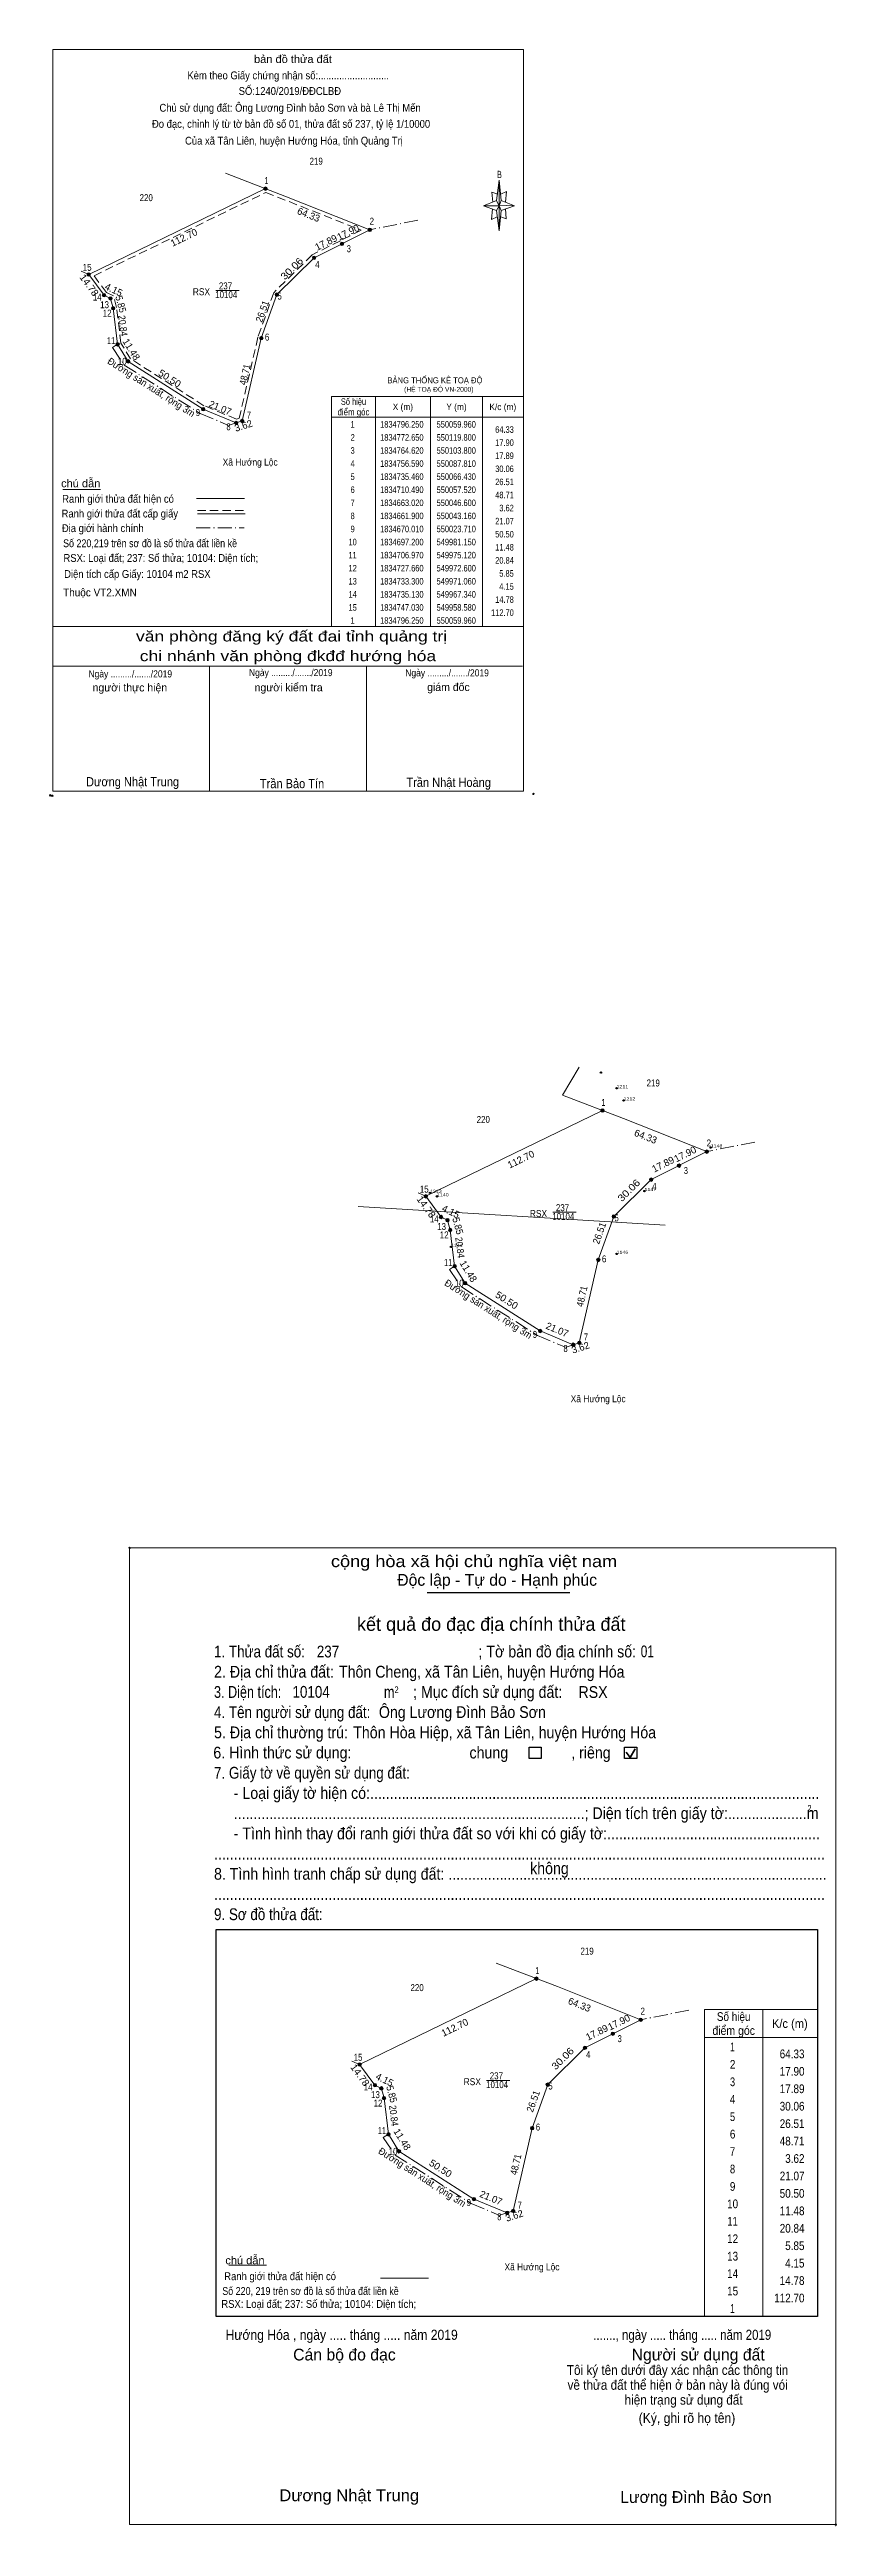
# Model space of a CAD drawing. Header units: metres. Extents: x 549743 to 550194, y 1833984 to 1835405.
import ezdxf
from ezdxf.enums import TextEntityAlignment as Align

# ---------------------------------------------------------------- set-up
doc = ezdxf.new("R2010")
doc.units = ezdxf.units.M
doc.header["$LTSCALE"] = 1.6
doc.header["$PDMODE"] = 32
doc.header["$PDSIZE"] = 0.8
doc.linetypes.add('DOT_DASHED', pattern=[7.7, 5, -1.2, 0.3, -1.2])
doc.linetypes.add('MEDIUM_DASHED', pattern=[4.5, 3, -1.5])
for name, color, linetype, lineweight in [('1', 7, 'MEDIUM_DASHED', 13), ('12', 7, 'Continuous', 13), ('17', 7, 'Continuous', 13), ('2', 7, 'Continuous', 13), ('5', 7, 'Continuous', 13), ('55', 7, 'Continuous', 13), ('57', 7, 'MEDIUM_DASHED', 13), ('6', 7, 'Continuous', 13), ('63', 7, 'Continuous', 13)]:
    doc.layers.add(name, color=color, linetype=linetype, lineweight=lineweight)
doc.layers.add('7', color=7, linetype='Continuous')

msp = doc.modelspace()

# ---------------------------------------------------------------- hatches: boundary and pattern name
at = {"layer": '63'}
for points in [[(549867.66, 1835324.9, 1), (549865.66, 1835324.9, 1)], [(549927.5, 1835301.3, 1), (549925.5, 1835301.3, 1)], [(549895.51, 1835285.24, 1), (549893.51, 1835285.24, 1)], [(549911.5, 1835293.27, 1), (549909.5, 1835293.27, 1)], [(549766.28, 1835275.68, 1), (549764.28, 1835275.68, 1)], [(549775.04, 1835263.78, 1), (549773.04, 1835263.78, 1)], [(549778.76, 1835261.95, 1), (549776.76, 1835261.95, 1)], [(549874.13, 1835264.11, 1), (549872.13, 1835264.11, 1)], [(549780.3, 1835256.31, 1), (549778.3, 1835256.31, 1)], [(549782.82, 1835235.62, 1), (549780.82, 1835235.62, 1)], [(549865.22, 1835239.14, 1), (549863.22, 1835239.14, 1)], [(549788.85, 1835225.85, 1), (549786.85, 1835225.85, 1)], [(549831.87, 1835198.42, 1), (549829.87, 1835198.42, 1)], [(549850.86, 1835190.55, 1), (549848.86, 1835190.55, 1)], [(549854.3, 1835191.67, 1), (549852.3, 1835191.67, 1)], [(550060.96, 1834796.25, 1), (550058.96, 1834796.25, 1)], [(550104.8, 1834764.62, 1), (550102.8, 1834764.62, 1)], [(550120.8, 1834772.65, 1), (550118.8, 1834772.65, 1)], [(549959.58, 1834747.03, 1), (549957.58, 1834747.03, 1)], [(550088.81, 1834756.59, 1), (550086.81, 1834756.59, 1)], [(549968.34, 1834735.13, 1), (549966.34, 1834735.13, 1)], [(549972.06, 1834733.3, 1), (549970.06, 1834733.3, 1)], [(550067.43, 1834735.46, 1), (550065.43, 1834735.46, 1)], [(549973.6, 1834727.66, 1), (549971.6, 1834727.66, 1)], [(549976.12, 1834706.97, 1), (549974.12, 1834706.97, 1)], [(550058.52, 1834710.49, 1), (550056.52, 1834710.49, 1)], [(549982.15, 1834697.2, 1), (549980.15, 1834697.2, 1)], [(550025.17, 1834669.77, 1), (550023.17, 1834669.77, 1)], [(550044.16, 1834661.9, 1), (550042.16, 1834661.9, 1)], [(550047.6, 1834663.02, 1), (550045.6, 1834663.02, 1)], [(550023.01, 1834298.37, 1), (550021.01, 1834298.37, 1)], [(550066.85, 1834266.74, 1), (550064.85, 1834266.74, 1)], [(550082.85, 1834274.77, 1), (550080.85, 1834274.77, 1)], [(549921.63, 1834249.15, 1), (549919.63, 1834249.15, 1)], [(550050.86, 1834258.71, 1), (550048.86, 1834258.71, 1)], [(549930.39, 1834237.25, 1), (549928.39, 1834237.25, 1)], [(549934.11, 1834235.42, 1), (549932.11, 1834235.42, 1)], [(550029.48, 1834237.58, 1), (550027.48, 1834237.58, 1)], [(549935.65, 1834229.78, 1), (549933.65, 1834229.78, 1)], [(549938.17, 1834209.09, 1), (549936.17, 1834209.09, 1)], [(550020.57, 1834212.61, 1), (550018.57, 1834212.61, 1)], [(549944.2, 1834199.32, 1), (549942.2, 1834199.32, 1)], [(549987.22, 1834171.89, 1), (549985.22, 1834171.89, 1)], [(550006.21, 1834164.02, 1), (550004.21, 1834164.02, 1)], [(550009.65, 1834165.14, 1), (550007.65, 1834165.14, 1)]]:
    msp.add_hatch(color=256, dxfattribs=at).paths.add_polyline_path(points)

# ---------------------------------------------------------------- linework, layer by layer
at = {"layer": '1'}
msp.add_lwpolyline([(549866.74, 1835322.72), (549921.6, 1835301.08), (549909.6, 1835295.06), (549893.33, 1835286.89), (549871.4, 1835265.21), (549862.3, 1835239.7), (549851.6, 1835193.22), (549849.95, 1835192.68), (549831.34, 1835200.44), (549789.31, 1835227.29), (549783.75, 1835236.3), (549781.27, 1835256.7), (549779.45, 1835263.35), (549775.36, 1835265.36), (549768.32, 1835274.93)], close=True, dxfattribs=at)
at = {"layer": '12'}
for p, q in [((550046.62, 1834821.17), (550036.91, 1834805.04)), ((550072.03, 1834791.65), (550119.8, 1834772.65))]:
    msp.add_line(p, q, dxfattribs=at)
at = {"layer": '17'}
for p, q in [((549750.35, 1835152.42), (549772.07, 1835152.42)), ((549845.59, 1834133.94), (549867.31, 1834133.94))]:
    msp.add_line(p, q, dxfattribs=at)
at = {"layer": '2', "linetype": 'DOT_DASHED'}
for p, q in [((549954.04, 1835306.76), (549926.5, 1835301.3)), ((550147.34, 1834778.11), (550119.8, 1834772.65)), ((550109.39, 1834280.23), (550081.85, 1834274.77))]:
    msp.add_line(p, q, dxfattribs=at)
at = {"layer": '2', "lineweight": 25}
for p, q in [((549959.28, 1834519.72), (550041.18, 1834519.72)), ((549838.35, 1834326.55), (550183.16, 1834326.55)), ((550183.16, 1834326.55), (550183.16, 1834104.59))]:
    msp.add_line(p, q, dxfattribs=at)
at = {"layer": '2', "lineweight": 35}
for p, q in [((550073.52, 1834428.16), (550075.82, 1834425.16)), ((550075.82, 1834425.16), (550078.63, 1834430.18))]:
    msp.add_line(p, q, dxfattribs=at)
at = {"layer": '2'}
for points in [[(549926.5, 1835301.3), (549878.73, 1835320.3), (549843.61, 1835333.69)], [(550119.8, 1834772.65), (550072.03, 1834791.65), (550036.91, 1834805.04)], [(550081.85, 1834274.77), (550034.08, 1834293.77), (549998.96, 1834307.16)]]:
    msp.add_lwpolyline(points, dxfattribs=at)
msp.add_lwpolyline([(549788.69, 1834545.41), (550193.71, 1834545.41), (550193.71, 1833985.21), (549788.69, 1833985.21)], close=True, dxfattribs=at)
at = {"layer": '2', "lineweight": 25}
for points in [[(550017.88, 1834431.15), (550024.84, 1834431.15), (550024.84, 1834424.67), (550017.88, 1834424.67)], [(550072.61, 1834431.15), (550079.57, 1834431.15), (550079.57, 1834424.67), (550072.61, 1834424.67)]]:
    msp.add_lwpolyline(points, close=True, dxfattribs=at)
msp.add_lwpolyline([(550183.16, 1834104.59), (549838.35, 1834104.59), (549838.35, 1834326.55)], dxfattribs=at)
at = {"layer": '2'}
for p in [(549788.69, 1834545.41), (550193.71, 1833985.21)]:
    msp.add_point(p, dxfattribs=at)
at = {"layer": '5'}
for p, q in [((549999.2, 1835318.1), (550000.7, 1835329.8)), ((549999.2, 1835312.4), (549991.7, 1835315.1)), ((550001.9, 1835318.1), (550009.4, 1835315.1)), ((550001.9, 1835312.4), (550000.7, 1835300.7)), ((550004.6, 1835307.6), (550001.6, 1835308.8)), ((550004.3, 1835313.3), (550004.6, 1835307.6)), ((549744.59, 1835073.78), (550014.59, 1835073.78)), ((549744.59, 1835050.98), (550013.99, 1835050.98)), ((549744.59, 1835050.98), (550013.99, 1835050.98)), ((549744.59, 1835050.98), (550013.99, 1835050.98)), ((549834.59, 1834979.28), (549834.59, 1835050.98)), ((549924.59, 1834979.28), (549924.59, 1835050.98))]:
    msp.add_line(p, q, dxfattribs=at)
for points in [[(549744.59, 1835404.68), (550014.59, 1835404.68), (550014.59, 1834979.28), (549744.59, 1834979.28)], [(550000.7, 1835329.8), (550001.9, 1835318.1), (550000.7, 1835315.1)], [(550000.7, 1835315.1), (549991.7, 1835315.1), (549999.2, 1835318.1), (550001.9, 1835312.4), (550009.4, 1835315.1), (550000.7, 1835315.4)], [(550000.7, 1835315.1), (550000.7, 1835300.7), (549999.2, 1835312.4)]]:
    msp.add_lwpolyline(points, close=True, dxfattribs=at)
for points in [[(550000.7, 1835315.1), (549999.2, 1835318.1), (549991.7, 1835315.1)], [(549999.8, 1835321.7), (549996.5, 1835322.9), (549997.1, 1835317.2)], [(550000.7, 1835315.1), (550001.9, 1835312.4), (550009.4, 1835315.1)], [(550001.6, 1835321.7), (550004.9, 1835323.2), (550004.3, 1835317.2)], [(549996.8, 1835313.3), (549996.2, 1835307.3), (549999.5, 1835308.8)], [(550014.59, 1834979.28), (549744.59, 1834979.28), (549744.59, 1835050.98)]]:
    msp.add_lwpolyline(points, dxfattribs=at)
for p in [(549743.18, 1834976.97), (549744.38, 1834976.76)]:
    msp.add_point(p, dxfattribs=at)
at = {"layer": '55'}
for p, q in [((549765.28, 1835275.68), (549866.66, 1835324.9)), ((549774.04, 1835263.78), (549765.28, 1835275.68)), ((549781.82, 1835235.62), (549779.3, 1835256.31)), ((549781.82, 1835235.62), (549778.85, 1835233.73)), ((549781.82, 1835235.62), (549787.85, 1835225.85)), ((549787.85, 1835225.85), (549830.87, 1835198.42)), ((549830.41, 1835198.66), (549849.86, 1835190.55)), ((549845.78, 1835189.22), (549853.3, 1835191.67)), ((549958.58, 1834747.03), (550059.96, 1834796.25)), ((549967.34, 1834735.13), (549958.58, 1834747.03)), ((549919.81, 1834741.17), (550095.91, 1834730.51)), ((549975.12, 1834706.97), (549972.6, 1834727.66)), ((549975.12, 1834706.97), (549972.15, 1834705.08)), ((549975.12, 1834706.97), (549981.15, 1834697.2)), ((549981.15, 1834697.2), (550024.17, 1834669.77)), ((550023.71, 1834670.01), (550043.16, 1834661.9)), ((550039.08, 1834660.57), (550046.6, 1834663.02)), ((549920.63, 1834249.15), (550022.01, 1834298.37)), ((549929.39, 1834237.25), (549920.63, 1834249.15)), ((549937.17, 1834209.09), (549934.65, 1834229.78)), ((549937.17, 1834209.09), (549934.2, 1834207.2)), ((549937.17, 1834209.09), (549943.2, 1834199.32)), ((549943.2, 1834199.32), (549986.22, 1834171.89)), ((549985.76, 1834172.13), (550005.21, 1834164.02)), ((550001.13, 1834162.69), (550008.65, 1834165.14))]:
    msp.add_line(p, q, dxfattribs=at)
at = {"layer": '55', "linetype": 'DOT_DASHED'}
for p, q in [((549829.26, 1835195.89), (549845.49, 1835189.12)), ((550022.56, 1834667.24), (550038.79, 1834660.47)), ((549984.61, 1834169.36), (550000.84, 1834162.59))]:
    msp.add_line(p, q, dxfattribs=at)
at = {"layer": '55'}
for points in [[(549853.3, 1835191.67), (549864.22, 1835239.14), (549873.13, 1835264.11), (549894.51, 1835285.24), (549926.5, 1835301.3)], [(549774.04, 1835263.78), (549777.76, 1835261.95), (549779.3, 1835256.31)], [(550046.6, 1834663.02), (550057.52, 1834710.49), (550066.43, 1834735.46), (550087.81, 1834756.59), (550119.8, 1834772.65)], [(549967.34, 1834735.13), (549971.06, 1834733.3), (549972.6, 1834727.66)], [(550008.65, 1834165.14), (550019.57, 1834212.61), (550028.48, 1834237.58), (550049.86, 1834258.71), (550081.85, 1834274.77)], [(549929.39, 1834237.25), (549933.11, 1834235.42), (549934.65, 1834229.78)]]:
    msp.add_lwpolyline(points, dxfattribs=at)
at = {"layer": '55', "linetype": 'DOT_DASHED'}
for points in [[(549778.85, 1835233.73), (549785.67, 1835223.68), (549829.26, 1835195.89)], [(549972.15, 1834705.08), (549978.97, 1834695.03), (550022.56, 1834667.24)], [(549934.2, 1834207.2), (549941.02, 1834197.15), (549984.61, 1834169.36)]]:
    msp.add_lwpolyline(points, dxfattribs=at)
at = {"layer": '57'}
for p, q in [((549765.28, 1835275.68), (549759.47, 1835278.19)), ((549958.58, 1834747.03), (549952.77, 1834749.54)), ((549920.63, 1834249.15), (549914.82, 1834251.66))]:
    msp.add_line(p, q, dxfattribs=at)
at = {"layer": '6'}
for p, q in [((549827.15, 1835147.2), (549854.57, 1835147.2)), ((549827.57, 1835138.41), (549854.99, 1835138.41)), ((549932.65, 1834126.56), (549960.07, 1834126.56))]:
    msp.add_line(p, q, dxfattribs=at)
at = {"layer": '6', "linetype": 'DOT_DASHED'}
msp.add_line((549826.97, 1835130.37), (549854.39, 1835130.37), dxfattribs=at)
at = {"layer": '6', "linetype": 'MEDIUM_DASHED'}
msp.add_line((549827.57, 1835140.27), (549855.17, 1835140.27), dxfattribs=at)
at = {"layer": '6'}
msp.add_point((550020.29, 1834977.78), dxfattribs=at)
at = {"layer": '63'}
for p, q in [((549838.13, 1835266.51), (549851.46, 1835266.51)), ((549929.69, 1835205.78), (549929.69, 1835073.78)), ((549961.19, 1835205.78), (549961.19, 1835073.78)), ((549991.19, 1835205.78), (549991.19, 1835073.78)), ((549904.49, 1835193.78), (550014.59, 1835193.78)), ((550031.43, 1834737.86), (550044.76, 1834737.86)), ((550151.96, 1834280.59), (550151.96, 1834104.59)), ((550151.96, 1834280.59), (550151.96, 1834104.59)), ((550118.36, 1834264.59), (550183.16, 1834264.59)), ((549993.48, 1834239.98), (550006.81, 1834239.98))]:
    msp.add_line(p, q, dxfattribs=at)
for points in [[(549904.49, 1835205.78), (550014.59, 1835205.78), (550014.59, 1835073.78), (549904.49, 1835073.78)], [(550118.36, 1834280.59), (550183.16, 1834280.59), (550183.16, 1834104.59), (550118.36, 1834104.59)]]:
    msp.add_lwpolyline(points, close=True, dxfattribs=at)
for centre in [(549866.66, 1835324.9), (549926.5, 1835301.3), (549894.51, 1835285.24), (549910.5, 1835293.27), (549765.28, 1835275.68), (549774.04, 1835263.78), (549777.76, 1835261.95), (549873.13, 1835264.11), (549779.3, 1835256.31), (549781.82, 1835235.62), (549864.22, 1835239.14), (549787.85, 1835225.85), (549830.87, 1835198.42), (549849.86, 1835190.55), (549853.3, 1835191.67), (550059.96, 1834796.25), (550103.8, 1834764.62), (550119.8, 1834772.65), (549958.58, 1834747.03), (550087.81, 1834756.59), (549967.34, 1834735.13), (549971.06, 1834733.3), (550066.43, 1834735.46), (549972.6, 1834727.66), (549975.12, 1834706.97), (550057.52, 1834710.49), (549981.15, 1834697.2), (550024.17, 1834669.77), (550043.16, 1834661.9), (550046.6, 1834663.02), (550022.01, 1834298.37), (550065.85, 1834266.74), (550081.85, 1834274.77), (549920.63, 1834249.15), (550049.86, 1834258.71), (549929.39, 1834237.25), (549933.11, 1834235.42), (550028.48, 1834237.58), (549934.65, 1834229.78), (549937.17, 1834209.09), (550019.57, 1834212.61), (549943.2, 1834199.32), (549986.22, 1834171.89), (550005.21, 1834164.02), (550008.65, 1834165.14)]:
    msp.add_circle(centre, 1, dxfattribs=at)
at = {"layer": '7'}
for p in [(550059, 1834818), (550068, 1834809), (550072, 1834802), (550122, 1834775), (549961, 1834749), (549965, 1834747), (550084, 1834750), (549973, 1834718), (550068, 1834714)]:
    msp.add_point(p, dxfattribs=at)

# ---------------------------------------------------------------- texts
at = {"layer": '1'}
for s, width, p in [('RSX', 0.9, (549829.9, 1835263.79)), ('10104', 0.85, (549844.12, 1835262.11)), ('237', 0.85, (549843.7, 1835267.14)), ('RSX', 0.9, (550023.2, 1834735.14)), ('10104', 0.85, (550037.42, 1834733.46)), ('237', 0.85, (550037, 1834738.49)), ('RSX', 0.9, (549985.25, 1834237.26)), ('10104', 0.85, (549999.47, 1834235.58)), ('237', 0.85, (549999.05, 1834240.61))]:
    msp.add_text(s, height=4, dxfattribs=dict(at, width=width)).set_placement(p, align=Align.CENTER)
for s, height, width, p in [('BẢNG THỐNG KÊ TOẠ ĐỘ ', 3.45, 0.95, (549936.54, 1835213.26)), ('(HỆ TOẠ ĐỘ VN-2000)', 2.79, 0.9, (549946.14, 1835208.4))]:
    msp.add_text(s, height=height, dxfattribs=dict(at, width=width)).set_placement(p)
at = {"layer": '12', "width": 1.25}
for s, p in [('1211', (550068, 1834809)), ('1212', (550072, 1834802)), ('1148', (550122, 1834775)), ('1213', (549961, 1834749)), ('1140', (549965, 1834747)), ('1147', (550084, 1834750)), ('1141', (549973, 1834718)), ('1146', (550068, 1834714))]:
    msp.add_text(s, height=1.8, dxfattribs=at).set_placement(p)
at = {"layer": '2'}
for s, height, width, p in [('cộng hòa xã hội chủ nghĩa việt nam', 6.761, 1.15, (549904.18, 1834534.34)), ('2. Địa chỉ thửa đất:', 6.761, 0.9, (549837.12, 1834470.98)), ('1. Thửa đất số:', 6.761, 0.85, (549837.12, 1834482.57)), ('237', 6.76, 0.85, (549896.08, 1834482.57)), ('Thôn Cheng, xã Tân Liên, huyện Hướng Hóa', 6.765, 0.9, (549908.77, 1834470.98)), ('; Tờ bản đồ địa chính số:', 6.761, 0.9, (549988.8, 1834482.57)), ('01', 6.765, 0.75, (550081.86, 1834482.66)), ('3. Diện tích:', 6.761, 0.8, (549837.12, 1834459.38)), ('10104', 6.76, 0.85, (549882.12, 1834459.44)), ('m', 6.761, 0.8, (549934.57, 1834459.38)), ('2', 3.863, 0.8, (549940.64, 1834462.1)), ('; Mục đích sử dụng đất:', 6.761, 0.9, (549951.32, 1834459.38)), ('RSX', 6.765, 0.9, (550046.12, 1834459.34)), ('4. Tên người sử dụng đất:', 6.761, 0.85, (549837.12, 1834447.8)), ('Ông Lương Đình Bảo Sơn', 6.765, 0.9, (549931.66, 1834447.84)), ('5. Địa chỉ thường trú:', 6.761, 0.9, (549837.12, 1834436.2)), ('Thôn Hòa Hiệp, xã Tân Liên, huyện Hướng Hóa', 6.765, 0.9, (549916.93, 1834436.2)), ('6. Hình thức sử dụng:', 6.761, 0.9, (549836.72, 1834424.61)), ('7. Giấy tờ về quyền sử dụng đất:', 6.761, 0.85, (549837.12, 1834413.03)), ('chung                , riêng', 6.761, 0.9, (549983.64, 1834424.61)), ('     - Loại giấy tờ hiện có:..................................................................................................................', 6.761, 0.9, (549837.12, 1834401.44)), ('     .........................................................................................; Diện tích trên giấy tờ:....................m', 6.761, 0.9, (549837.12, 1834389.84)), ('2', 3.863, 0.8, (550177.48, 1834394.1)), ('     - Tình hình thay đổi ranh giới thửa đất so với khi có giấy tờ:......................................................', 6.761, 0.9, (549837.12, 1834378.26)), ('...........................................................................................................................................................', 6.761, 0.9, (549837.12, 1834366.66)), ('không', 6.761, 0.9, (550018.4, 1834358.26)), ('8. Tình hình tranh chấp sử dụng đất: ................................................................................................', 6.761, 0.9, (549837.12, 1834355.07)), ('9. Sơ đồ thửa đất:', 6.761, 0.85, (549837.12, 1834331.9)), ('...........................................................................................................................................................', 6.761, 0.9, (549837.12, 1834343.49)), ('Hướng Hóa , ngày ..... tháng ..... năm 2019', 5.79, 0.9, (549843.73, 1834091.2)), ('......., ngày ..... tháng ..... năm 2019', 5.79, 0.85, (550054.62, 1834091.2)), ('(Ký, ghi rõ họ tên)', 5.795, 0.9, (550080.66, 1834043.49)), ('Dương Nhật Trung', 6.765, 1.05, (549874.58, 1833998.67))]:
    msp.add_text(s, height=height, dxfattribs=dict(at, width=width)).set_placement(p)
for s, height, p in [('Độc lập - Tự do - Hạnh phúc', 6.761, (549942.19, 1834523.67)), ('Cán bộ đo đạc', 6.761, (549882.5, 1834079.37)), ('Người sử dụng đất', 6.761, (550076.64, 1834079.37)), ('Lương Đình Bảo Sơn', 6.765, (550070.1, 1833997.68))]:
    msp.add_text(s, height=height, dxfattribs=at).set_placement(p)
for s, height, p in [('kết quả đo đạc địa chính thửa đất', 7.727, (549996.12, 1834497.82)), ('.', 1.932, (550193.676, 1833984.18))]:
    msp.add_text(s, height=height, dxfattribs=at).set_placement(p, align=Align.CENTER)
at = {"layer": '2', "width": 0.9}
for s, p in [('Tôi ký tên dưới đây xác nhận các thông tin', (550102.965, 1834071.1)), ('về thửa đất thể hiện ở bản này là đúng vói', (550103.025, 1834062.57)), ('hiện trạng sử dụng đất', (550106.44, 1834054.02))]:
    msp.add_text(s, height=5.585, dxfattribs=at).set_placement(p, align=Align.CENTER)
at = {"layer": '5'}
for s, height, width, p in [('bản đồ thửa đất', 4.5, 1.05, (549882.41, 1835396.94)), ('Kèm theo Giấy chứng nhận số:...........................', 4.5, 0.9, (549879.65, 1835387.61)), ('Chủ sử dụng đất: Ông Lương Đình bảo Sơn và bà Lê Thị Mến', 4.5, 0.9, (549880.75, 1835369.01)), ('SỐ:1240/2019/ĐĐCLBĐ', 4.5, 0.9, (549880.615, 1835378.64)), ('Đo đạc, chỉnh lý từ tờ bản đồ số 01, thửa đất số 237, tỷ lệ 1/10000 ', 4.5, 0.9, (549882.05, 1835359.8)), ('Của xã Tân Liên, huyện Hướng Hóa, tỉnh Quảng Trị', 4.5, 0.9, (549882.935, 1835350.17)), ('B', 4.133, 0.75, (550000.79, 1835331)), ('văn phòng đăng ký đất đai tỉnh quảng trị', 6, 1.25, (549881.585, 1835065.2)), ('chi nhánh văn phòng đkđđ hướng hóa', 6, 1.25, (549879.52, 1835053.92)), ('Ngày ........./......./2019', 4.05, 0.9, (549789.09, 1835044.6)), ('Ngày ........./......./2019', 4.05, 0.9, (549881.14, 1835045.34)), ('Ngày ........./......./2019', 4.05, 0.9, (549970.78, 1835045.19)), ('Dương Nhật Trung', 5.25, 0.9, (549790.4, 1834982.16)), ('Trần Bảo Tín', 5.25, 0.9, (549881.875, 1834981.08)), ('Trần Nhật Hoàng', 5.25, 0.9, (549971.71, 1834981.77))]:
    msp.add_text(s, height=height, dxfattribs=dict(at, width=width)).set_placement(p, align=Align.CENTER)
for s, p in [('người thực hiện', (549788.845, 1835036.55)), ('người kiểm tra', (549879.91, 1835036.61)), ('giám đốc', (549971.555, 1835036.79))]:
    msp.add_text(s, height=4.5, dxfattribs=at).set_placement(p, align=Align.CENTER)
at = {"layer": '6'}
for s, width, p in [('chú dẫn', 1.05, (549749.42, 1835153.65)), ('Ranh giới thửa đất hiện có ', 0.9, (549750.02, 1835144.77)), ('Địa giới hành chính', 0.9, (549749.84, 1835127.94)), ('Ranh giới thửa đất cấp giấy', 0.9, (549749.69, 1835136.31)), ('Số 220,219 trên sơ đồ là số thửa đất liền kề', 0.85, (549750.56, 1835119.28)), ('RSX: Loại đất; 237: Số thửa; 10104: Diện tích;', 0.9, (549750.77, 1835110.85)), ('Diện tích cấp Giấy: 10104 m2 RSX', 0.9, (549751.16, 1835101.67)), ('Thuộc VT2.XMN', 0.95, (549750.56, 1835091.08)), ('chú dẫn', 1.05, (549843.61, 1834134.57)), ('Số 220, 219 trên sơ đồ là số thửa đất liền kề', 0.85, (549841.86, 1834116.96)), ('Ranh giới thửa đất hiện có ', 0.9, (549842.98, 1834125.44)), ('RSX: Loại đất; 237: Số thửa; 10104: Diện tích;', 0.9, (549841.32, 1834109.55))]:
    msp.add_text(s, height=4.5, dxfattribs=dict(at, width=width)).set_placement(p)
at = {"layer": '63'}
for s, height, width, p in [(' 1', 4, 0.75, (549868.33, 1835327.51)), (' 2', 4, 0.85, (549928.9, 1835304.23)), (' 3', 4, 0.8, (549915.63, 1835288.46)), (' 15', 4, 0.85, (549766.9, 1835277.78)), (' 4', 4, 0.85, (549897.65, 1835279.37)), (' 14', 4, 0.85, (549772.68, 1835260.74)), (' 13', 4, 0.85, (549776.87, 1835256.35)), (' 5', 4, 0.8, (549875.95, 1835261.28)), (' 12', 4, 0.85, (549778.36, 1835251.51)), (' 11', 4, 0.8, (549780.46, 1835235.73)), (' 6', 4, 0.85, (549868.83, 1835237.78)), (' 10', 4, 0.85, (549787.01, 1835223.86)), (' 9', 4, 0.85, (549829.15, 1835194.47)), (' 8', 4, 0.8, (549846.62, 1835186.36)), (' 7', 4, 0.8, (549858.32, 1835193.03)), ('64.33', 3.75, 0.85, (550009.05, 1835184.86)), ('17.90', 3.75, 0.85, (550009.06, 1835177.36)), ('17.89', 3.75, 0.85, (550009.06, 1835169.86)), ('30.06', 3.75, 0.85, (550009.06, 1835162.36)), ('26.51', 3.75, 0.85, (550009.06, 1835154.86)), ('48.71', 3.75, 0.85, (550009.06, 1835147.36)), ('21.07', 3.75, 0.85, (550009.06, 1835132.36)), ('3.62', 3.75, 0.85, (550009.04, 1835139.86)), ('50.50', 3.75, 0.85, (550009.06, 1835124.86)), ('11.48', 3.75, 0.85, (550009.06, 1835117.36)), ('20.84', 3.75, 0.85, (550009.06, 1835109.86)), ('5.85', 3.75, 0.85, (550009.03, 1835102.36)), ('14.78', 3.75, 0.85, (550009.06, 1835087.36)), ('4.15', 3.75, 0.85, (550009.03, 1835094.86)), ('112.70', 3.75, 0.85, (550009.05, 1835079.86)), (' 1', 4, 0.75, (550061.63, 1834798.86)), (' 2', 4, 0.85, (550122.2, 1834775.58)), (' 3', 4, 0.8, (550108.93, 1834759.81)), (' 15', 4, 0.85, (549960.2, 1834749.13)), (' 4', 4, 0.85, (550090.95, 1834750.72)), (' 14', 4, 0.85, (549965.98, 1834732.09)), (' 5', 4, 0.8, (550069.25, 1834732.63)), (' 13', 4, 0.85, (549970.17, 1834727.7)), (' 12', 4, 0.85, (549971.66, 1834722.86)), (' 11', 4, 0.8, (549973.76, 1834707.08)), (' 6', 4, 0.85, (550062.13, 1834709.13)), (' 10', 4, 0.85, (549980.31, 1834695.21)), (' 9', 4, 0.85, (550022.45, 1834665.82)), (' 8', 4, 0.8, (550039.92, 1834657.71)), (' 7', 4, 0.8, (550051.62, 1834664.38)), (' 1', 4, 0.75, (550023.68, 1834300.98)), (' 2', 4, 0.85, (550084.25, 1834277.7)), (' 3', 4, 0.8, (550070.98, 1834261.93)), (' 15', 4, 0.85, (549922.25, 1834251.25)), (' 4', 4, 0.85, (550053, 1834252.84)), ('64.33', 5, 0.85, (550175.77, 1834252.69)), (' 14', 4, 0.85, (549928.03, 1834234.21)), (' 5', 4, 0.8, (550031.3, 1834234.75)), ('17.90', 5, 0.85, (550175.78, 1834242.69)), ('17.89', 5, 0.85, (550175.78, 1834232.69)), (' 13', 4, 0.85, (549932.22, 1834229.82)), (' 12', 4, 0.85, (549933.71, 1834224.98)), ('30.06', 5, 0.85, (550175.77, 1834222.69)), (' 11', 4, 0.8, (549935.81, 1834209.2)), (' 6', 4, 0.85, (550024.18, 1834211.25)), ('48.71', 5, 0.85, (550175.78, 1834202.69)), ('26.51', 5, 0.85, (550175.78, 1834212.69)), (' 10', 4, 0.85, (549942.36, 1834197.33)), ('3.62', 5, 0.85, (550175.77, 1834192.69)), ('21.07', 5, 0.85, (550175.78, 1834182.69)), (' 9', 4, 0.85, (549984.5, 1834167.94)), (' 8', 4, 0.8, (550001.97, 1834159.83)), (' 7', 4, 0.8, (550013.67, 1834166.5)), ('50.50', 5, 0.85, (550175.78, 1834172.69)), ('11.48', 5, 0.85, (550175.78, 1834162.69)), ('20.84', 5, 0.85, (550175.78, 1834152.69)), ('4.15', 5, 0.85, (550175.76, 1834132.69)), ('5.85', 5, 0.85, (550175.76, 1834142.69)), ('14.78', 5, 0.85, (550175.78, 1834122.69)), ('112.70', 5, 0.85, (550175.77, 1834112.69))]:
    msp.add_text(s, height=height, dxfattribs=dict(at, width=width)).set_placement(p, align=Align.RIGHT)
for s, height, width, p in [('219', 4, 0.85, (549895.72, 1835338.66)), ('220', 4, 0.85, (549798.245, 1835317.73)), ('Số hiệu', 3.75, 0.85, (549917.1, 1835200.91)), ('X (m)', 3.75, 0.95, (549945.435, 1835197.91)), ('Y (m)', 3.75, 0.95, (549976.18, 1835197.91)), ('K/c (m)', 3.75, 0.95, (550002.76, 1835197.91)), ('điểm góc', 3.75, 0.9, (549917.095, 1835194.91)), (' 1', 3.75, 0.75, (549916.03, 1835187.86)), ('1834796.250', 3.75, 0.85, (549944.85, 1835187.86)), ('550059.960', 3.75, 0.85, (549976.04, 1835187.86)), (' 3', 3.75, 0.8, (549916.055, 1835172.86)), (' 2', 3.75, 0.85, (549916.05, 1835180.36)), ('1834772.650', 3.75, 0.85, (549944.85, 1835180.36)), ('1834764.620', 3.75, 0.85, (549944.85, 1835172.86)), ('550119.800', 3.75, 0.85, (549976.04, 1835180.36)), ('550103.800', 3.75, 0.85, (549976.04, 1835172.86)), ('Xã Hướng Lộc', 4, 0.9, (549857.85, 1835166.07)), (' 4', 3.75, 0.85, (549916.04, 1835165.36)), (' 5', 3.75, 0.8, (549916.045, 1835157.86)), ('1834756.590', 3.75, 0.85, (549944.85, 1835165.36)), ('1834735.460', 3.75, 0.85, (549944.85, 1835157.86)), ('550087.810', 3.75, 0.85, (549976.04, 1835165.36)), ('550066.430', 3.75, 0.85, (549976.04, 1835157.86)), (' 6', 3.75, 0.85, (549916.05, 1835150.36)), (' 7', 3.75, 0.8, (549916.05, 1835142.86)), ('1834710.490', 3.75, 0.85, (549944.85, 1835150.36)), ('1834663.020', 3.75, 0.85, (549944.85, 1835142.86)), ('550057.520', 3.75, 0.85, (549976.04, 1835150.36)), ('550046.600', 3.75, 0.85, (549976.04, 1835142.86)), (' 9', 3.75, 0.85, (549916.03, 1835127.86)), (' 8', 3.75, 0.8, (549916.05, 1835135.36)), ('1834661.900', 3.75, 0.85, (549944.85, 1835135.36)), ('1834670.010', 3.75, 0.85, (549944.85, 1835127.86)), ('550043.160', 3.75, 0.85, (549976.04, 1835135.36)), ('550023.710', 3.75, 0.85, (549976.04, 1835127.86)), (' 10', 3.75, 0.85, (549916.03, 1835120.36)), (' 11', 3.75, 0.8, (549916.04, 1835112.86)), ('1834697.200', 3.75, 0.85, (549944.85, 1835120.36)), ('1834706.970', 3.75, 0.85, (549944.85, 1835112.86)), ('549981.150', 3.75, 0.85, (549976.04, 1835120.36)), ('549975.120', 3.75, 0.85, (549976.04, 1835112.86)), (' 13', 3.75, 0.85, (549916.045, 1835097.86)), (' 12', 3.75, 0.85, (549916.06, 1835105.36)), ('1834727.660', 3.75, 0.85, (549944.85, 1835105.36)), ('1834733.300', 3.75, 0.85, (549944.85, 1835097.86)), ('549972.600', 3.75, 0.85, (549976.04, 1835105.36)), ('549971.060', 3.75, 0.85, (549976.04, 1835097.86)), (' 14', 3.75, 0.85, (549916.03, 1835090.36)), ('1834735.130', 3.75, 0.85, (549944.85, 1835090.36)), ('549967.340', 3.75, 0.85, (549976.04, 1835090.36)), (' 15', 3.75, 0.85, (549916.055, 1835082.86)), (' 1', 3.75, 0.75, (549916.03, 1835075.36)), ('1834747.030', 3.75, 0.85, (549944.85, 1835082.86)), ('1834796.250', 3.75, 0.85, (549944.85, 1835075.36)), ('549958.580', 3.75, 0.85, (549976.04, 1835082.86)), ('550059.960', 3.75, 0.85, (549976.04, 1835075.36)), ('219', 4, 0.85, (550089.02, 1834810.01)), ('220', 4, 0.85, (549991.545, 1834789.08)), ('Xã Hướng Lộc', 4, 0.9, (550057.44, 1834628.91)), ('219', 4, 0.85, (550051.07, 1834312.13)), ('220', 4, 0.85, (549953.595, 1834291.2)), ('Số hiệu', 5, 0.85, (550135.155, 1834274.09)), ('điểm góc', 5, 0.9, (550135.165, 1834266.09)), ('K/c (m)', 5, 0.95, (550167.365, 1834270.09)), (' 2', 5, 0.85, (550133.77, 1834246.69)), (' 1', 5, 0.75, (550133.76, 1834256.69)), (' 3', 5, 0.8, (550133.765, 1834236.69)), (' 4', 5, 0.85, (550133.76, 1834226.69)), (' 5', 5, 0.8, (550133.765, 1834216.69)), (' 6', 5, 0.85, (550133.765, 1834206.69)), (' 7', 5, 0.8, (550133.77, 1834196.69)), (' 9', 5, 0.85, (550133.76, 1834176.69)), (' 8', 5, 0.8, (550133.77, 1834186.69)), (' 10', 5, 0.85, (550133.755, 1834166.69)), (' 12', 5, 0.85, (550133.765, 1834146.69)), (' 11', 5, 0.8, (550133.755, 1834156.69)), (' 13', 5, 0.85, (550133.76, 1834136.69)), ('Xã Hướng Lộc', 4, 0.9, (550019.49, 1834131.03)), (' 14', 5, 0.85, (550133.755, 1834126.69)), (' 15', 5, 0.85, (550133.76, 1834116.69)), (' 1', 5, 0.75, (550133.76, 1834106.69))]:
    msp.add_text(s, height=height, dxfattribs=dict(at, width=width)).set_placement(p, align=Align.CENTER)
for s, rotation, p in [('112.70', 25.897, (549820.726, 1835295.078)), ('64.33', 338.476, (549890.631, 1835308.097)), ('17.90', 26.651, (549914.918, 1835298.06)), ('17.89', 26.665, (549902.262, 1835292.224)), ('4.15', 333.806, (549778.707, 1835265.151)), ('11.48', 301.683, (549788.003, 1835231.655)), ('21.07', 337.365, (549839.865, 1835197.331)), ('3.62', 18.034, (549854.606, 1835187.024)), ('64.33', 338.476, (550083.931, 1834779.447)), ('17.90', 26.651, (550108.218, 1834769.41)), ('112.70', 25.897, (550014.026, 1834766.428)), ('17.89', 26.665, (550095.562, 1834763.574)), ('4.15', 333.806, (549972.007, 1834736.501)), ('11.48', 301.683, (549981.303, 1834703.005)), ('21.07', 337.365, (550033.165, 1834668.681)), ('3.62', 18.034, (550047.906, 1834658.374)), ('64.33', 338.476, (550045.981, 1834281.567)), ('17.90', 26.651, (550070.268, 1834271.53)), ('112.70', 25.897, (549976.076, 1834268.548)), ('17.89', 26.665, (550057.612, 1834265.694)), ('4.15', 333.806, (549934.057, 1834238.621)), ('11.48', 301.683, (549943.353, 1834205.125)), ('21.07', 337.365, (549995.215, 1834170.801)), ('3.62', 18.034, (550009.956, 1834160.494))]:
    msp.add_text(s, height=4, rotation=rotation, dxfattribs=at).set_placement(p, align=Align.CENTER)
for s, rotation, width, p in [('14.78', 306.358, 1.05, (549763.896, 1835268.371)), ('30.06', 44.663, 1.15, (549883.144, 1835277.639)), ('5.85', 285.272, 0.95, (549781.75, 1835258.182)), ('26.51', 70.362, 0.95, (549866.719, 1835253.868)), ('20.84', 276.944, 0.9, (549782.892, 1835246.047)), ('Đường sản xuất, rộng 3m', 327.481, 0.95, (549800.095, 1835209.306)), ('50.50', 327.427, 1.05, (549810.618, 1835214.391)), ('48.71', 77.045, 0.9, (549856.776, 1835217.847)), ('14.78', 306.358, 1.05, (549957.196, 1834739.721)), ('30.06', 44.663, 1.15, (550076.444, 1834748.989)), ('5.85', 285.272, 0.95, (549975.05, 1834729.532)), ('20.84', 276.944, 0.9, (549976.192, 1834717.397)), ('26.51', 70.362, 0.95, (550060.019, 1834725.218)), ('Đường sản xuất, rộng 3m', 327.481, 0.95, (549993.395, 1834680.656)), ('50.50', 327.427, 1.05, (550003.918, 1834685.741)), ('48.71', 77.045, 0.9, (550050.076, 1834689.197)), ('14.78', 306.358, 1.05, (549919.246, 1834241.841)), ('30.06', 44.663, 1.15, (550038.494, 1834251.109)), ('5.85', 285.272, 0.95, (549937.1, 1834231.652)), ('20.84', 276.944, 0.9, (549938.242, 1834219.517)), ('26.51', 70.362, 0.95, (550022.069, 1834227.338)), ('Đường sản xuất, rộng 3m', 327.481, 0.95, (549955.445, 1834182.776)), ('50.50', 327.427, 1.05, (549965.968, 1834187.861)), ('48.71', 77.045, 0.9, (550012.126, 1834191.317))]:
    msp.add_text(s, height=4, rotation=rotation, dxfattribs=dict(at, width=width)).set_placement(p, align=Align.CENTER)

doc.saveas('drawing.dxf')
